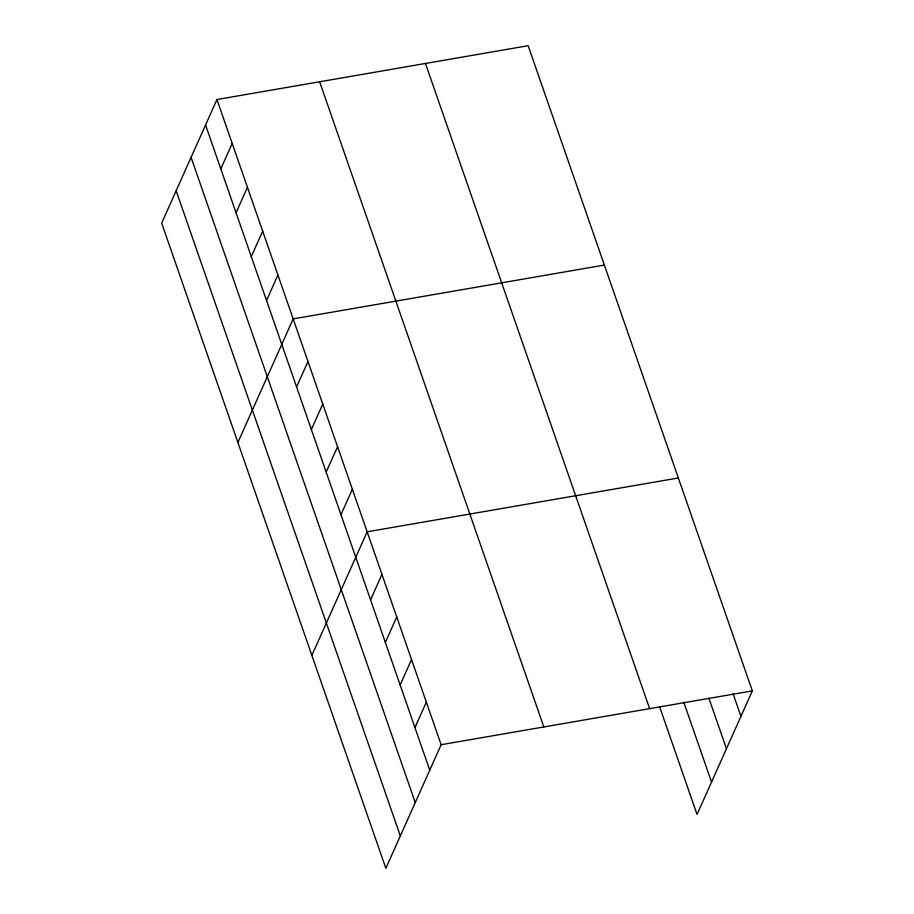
<?xml version="1.0" encoding="UTF-8"?>
<svg xmlns="http://www.w3.org/2000/svg" width="914" height="914" viewBox="0 0 914 914"><rect width="100%" height="100%" fill="white"/><g stroke="black" fill="none" stroke-linecap="round" stroke-linejoin="round"><path stroke-width="1.37" d="M216.949 99.535L161.675 223.119L385.845 868.3L441.131 744.716L216.949 99.535L528.155 45.7L752.325 690.881L697.051 814.465L659.6 706.682M220.811 168.873L232.202 143.407M236.052 212.745L247.443 187.279M251.293 256.617L262.684 231.151M266.545 300.489L277.925 275.023M237.891 442.479L293.177 318.895L604.371 265.06M296.582 386.942L307.972 361.487M311.377 429.523L322.768 404.068M326.172 472.104L337.563 446.649M340.968 514.685L352.358 489.23M311.868 655.395L367.154 531.811L678.348 477.976M370.558 599.847L381.949 574.392M385.354 642.428L396.745 616.973M400.149 685.009L411.54 659.554M414.945 727.601L426.335 702.135M441.131 744.716L752.325 690.881M733.085 693.715L740.946 716.336M708.887 698.159L726.459 748.726M683.786 702.238L711.538 782.087M425.456 63.466L649.637 708.647M319.649 81.769L543.83 726.95M205.559 125.001L429.74 770.182M191.083 157.379L415.253 802.561M176.151 190.74L400.332 835.922"/></g></svg>
